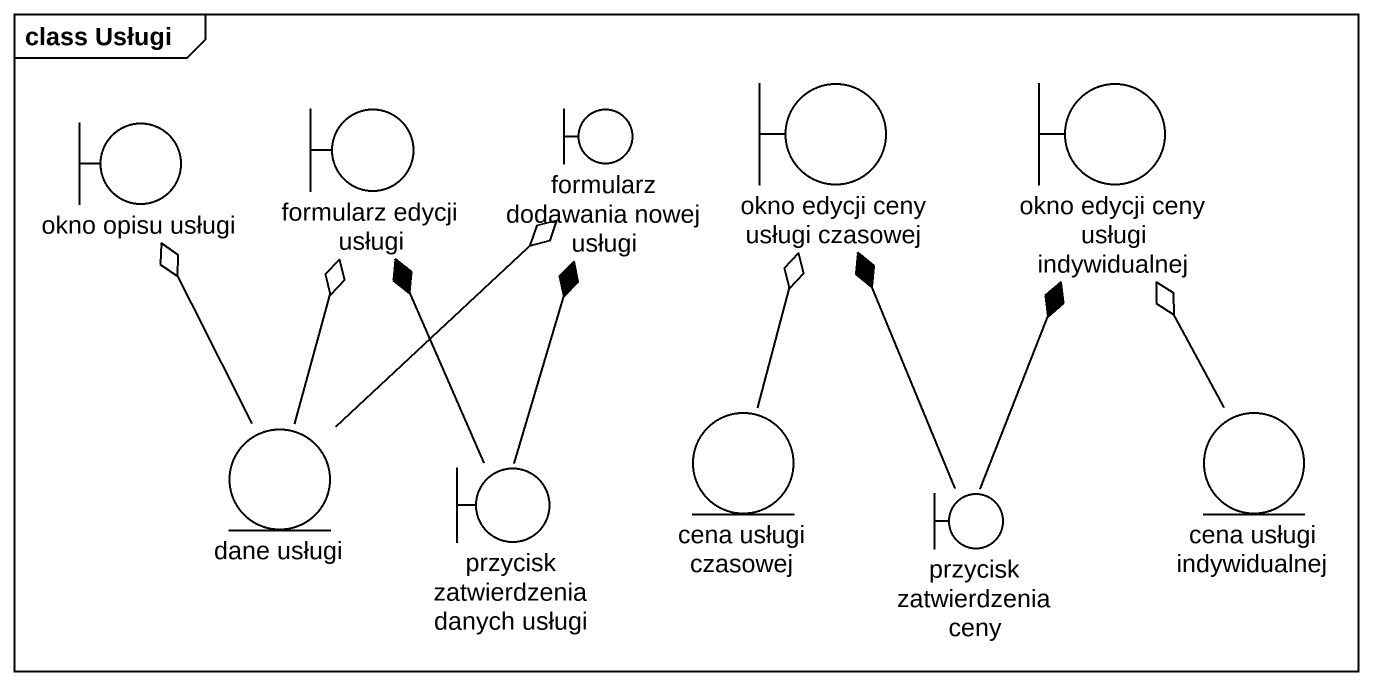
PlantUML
@startuml
mainframe class Usługi
boundary "okno opisu usługi" as okno_opisu_usługi
boundary "formularz edycji usługi" as formularz_edycji_usługi
boundary "formularz dodawania nowej usługi" as formularz_dodawania_nowej
boundary "okno edycji ceny usługi czasowej" as okno_edycji_ceny_usługi
boundary "okno edycji ceny usługi indywidualnej" as okno_edycji_ceny_usługi_2
entity "dane usługi" as dane_usługi
entity "cena usługi czasowej" as cena_usługi_czasowej
entity "cena usługi indywidualnej" as cena_usługi_indywidualnej
boundary "przycisk zatwierdzenia danych usługi" as przycisk_zatwierdzenia
boundary "przycisk zatwierdzenia ceny" as przycisk_zatwierdzenia_ceny
dane_usługi -up-o okno_opisu_usługi
dane_usługi -up-o formularz_edycji_usługi
dane_usługi -up-o formularz_dodawania_nowej
cena_usługi_czasowej -up-o okno_edycji_ceny_usługi
cena_usługi_indywidualnej -up-o okno_edycji_ceny_usługi_2
przycisk_zatwierdzenia -up-* formularz_edycji_usługi
przycisk_zatwierdzenia -up-* formularz_dodawania_nowej
przycisk_zatwierdzenia_ceny -up-* okno_edycji_ceny_usługi
przycisk_zatwierdzenia_ceny -up-* okno_edycji_ceny_usługi_2
@enduml
